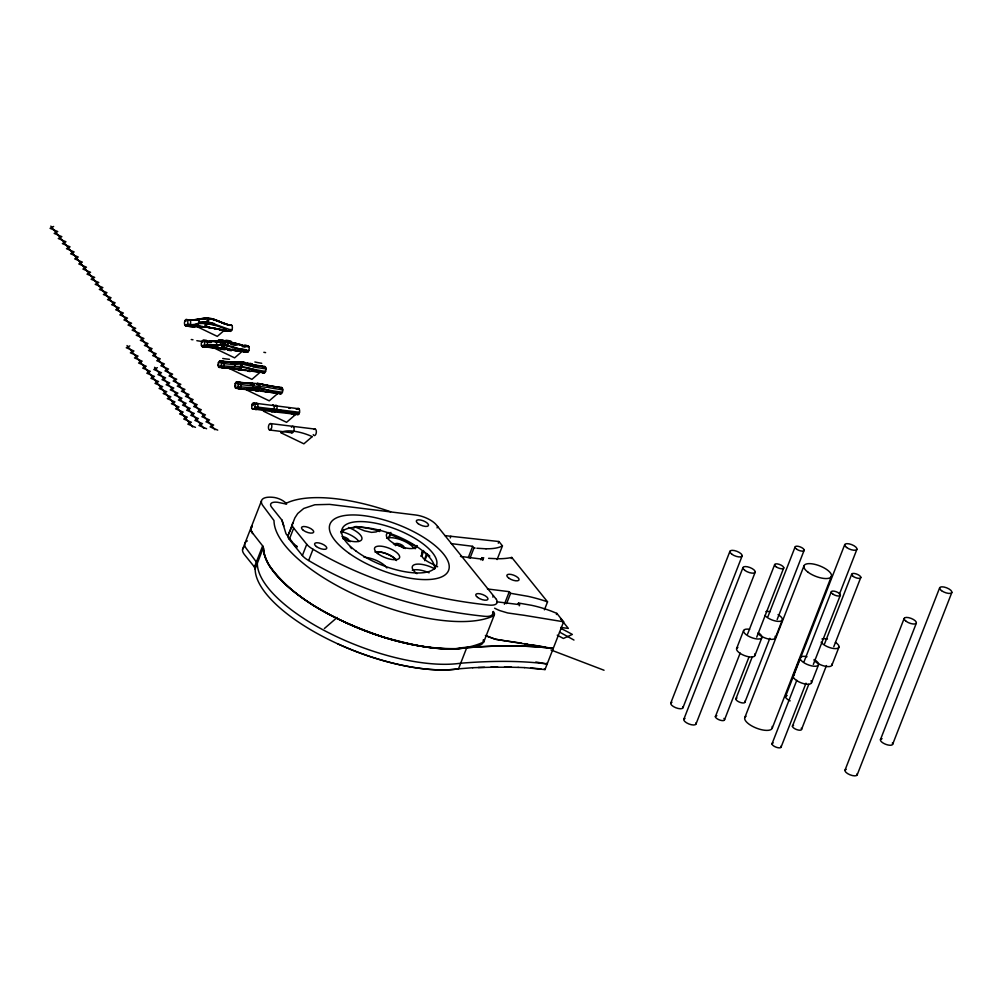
<?xml version="1.0" encoding="UTF-8"?>
<svg xmlns="http://www.w3.org/2000/svg" width="1002" height="1002" viewBox="0 0 1002 1002"><rect width="100%" height="100%" fill="white"/><g stroke="black" fill="none" stroke-linecap="round" stroke-linejoin="round"><path stroke-width="1.5" d="M232.264 368.36A1.641 0.839 -82.9 0 0 232.927 369.099A1.879 0.964 -82.9 0 0 233.353 368.911L233.654 368.548A6.463 3.307 -82.9 0 0 235.295 364.352L235.37 363.701A1.816 0.927 -82.9 0 0 235.357 363.2L230.948 363.037M494.374 614.74L483.741 642.006C452.716 656.31 415.667 645.488 384.054 637.322C341.344 622.593 296.279 602.928 269.062 565.191C266.106 559.705 263.739 554.043 263.351 547.743C263.488 553.993 265.931 559.88 269.062 565.191C280.059 582.362 296.88 594.75 313.826 605.596C357.338 631.398 407.376 649.822 458.528 648.595C463.212 646.039 485.256 649.208 483.377 639.739M209.744 340.918L226.264 341.181L242.196 344.951M235.483 343.298L225.538 340.768L222.669 349.097L225.851 341.669M483.741 642.006L483.553 640.09M492.646 612.047A16.32 6.225 21.3 0 1 484.004 616.255C422.481 609.792 362.023 592.27 308.641 560.519A16.32 6.225 21.3 0 1 302.379 555.546L289.302 539.339A16.32 6.225 21.3 0 1 288.513 534.354L291.82 526.827M288.513 534.354L294.876 517.871L297.744 513.487L303.731 508.477L314.853 504.757L329.545 504.382L415.88 515.028A16.32 6.225 21.3 0 1 436.321 524.86L495.627 598.457M252.028 404.633L253.343 404.583M205.949 327.065L209.456 318.31L193.461 320.076M221.367 348.871L222.594 349.022L225.888 341.106M239.992 363.438L240.33 362.574A1.303 0.664 -82.9 0 1 241.294 362.098L244.075 362.448A19.965 14.228 44.3 0 1 245.315 362.674L246.555 362.974A51.127 36.435 44.3 0 1 248.22 363.45L250.312 364.089A82.339 58.68 44.3 0 0 262.562 366.594L264.127 366.644M241.545 363.187L241.72 362.749A1.303 0.664 -82.9 0 1 242.684 362.273A1.303 0.664 -82.9 0 1 242.76 364.052L240.693 369.35A1.303 0.664 -82.9 0 1 240.029 369.988A1.303 0.664 -82.9 0 1 239.516 369.224M239.741 369.826L242.684 362.273M242.584 549.359L261.434 500.987M337.699 643.81A123.91 47.219 21.3 0 0 458.49 668.822A123.91 47.219 21.3 0 1 337.699 643.81A123.86 47.194 21.3 0 1 255.159 568.948L254.433 566.982L262.649 545.89L251.389 531.536L250.801 528.267L252.141 526.188A22.846 8.705 21.3 0 0 252.241 532.926M255.159 568.948L263.326 547.643M289.302 539.339L293.686 528.092A16.32 6.225 21.3 0 1 292.91 523.107M302.379 555.546L306.762 544.311L293.686 528.092M308.641 560.519L313.025 549.271A16.32 6.225 21.3 0 1 306.762 544.311M343.661 529.469L342.709 531.924A3.269 1.24 21.3 0 1 341.168 531.323M353.881 528.067L354.432 526.664L364.402 530.809L371.579 532.375L376.176 531.924L380.021 529.845A24.486 9.331 21.3 0 1 380.459 529.507M379.332 531.599L380.021 529.845M390.905 532.4L388.851 537.673A3.269 1.24 21.3 0 0 389.277 536.133M415.342 548.745L416.569 545.576M422.744 551.726L421.404 556.16M437.636 566.756A24.486 9.331 21.3 0 0 435.407 565.616C430.547 562.736 417.045 558.252 423.145 550.674M421.341 555.985L423.395 550.712A24.486 9.331 21.3 0 0 423.595 550.536M424.51 559.354L426.739 553.643M437.085 527.891L437.636 526.488M424.76 560.669L427.366 553.993M434.58 567.733L435.407 565.616M450.249 537.949L450.9 536.283L498.946 541.531L502.453 545.877L497.105 559.579M468.247 557.713L472.706 546.29L474.009 547.906L470.001 558.189M480.96 559.918L482.075 557.663M482.713 560.406L483.164 559.254L481.849 557.638M498.295 543.197L498.946 541.531M551.639 648.206C523.495 645.063 494.913 645.426 466.719 647.743L458.503 668.835L472.806 667.708M492.859 597.117L493.41 595.714M511.321 558.577L511.759 557.425L547.543 601.839L544.424 609.83M504.394 604.256L509.292 591.694L510.594 593.309L528.117 596.353A77.968 29.709 21.3 0 1 544.85 600.924L547.543 601.839M506.586 603.592L510.619 593.309M517.984 604.181L518.435 603.041L519.737 604.657L519.299 605.797M556.411 614.527L556.849 613.387L551.864 611.345A55.486 21.142 21.3 0 0 531.574 605.308L518.698 603.066M524.547 667.608L544.988 669.587L563.625 621.791L556.849 613.387M670.739 703.116L729.932 551.288M682.913 707.825L742.119 555.997M683.802 719.336L743.008 567.508M695.989 724.045L755.182 572.217M736.608 648.532L743.622 630.534M715.365 716.693L740.177 653.066M747.505 634.279L774.571 564.865M724.596 719.586L748.832 657.4M756.723 637.159L783.789 567.746M735.806 699.045L752.164 657.112M767.945 616.618L794.999 547.217M754.869 655.596L761.896 637.598M745.025 701.926L769.837 638.312M777.164 619.512L804.218 550.098M775.31 637.948L782.324 619.95M744.799 717.632L804.005 565.804M772.204 728.229L831.397 576.4M793.221 675.774L800.235 657.775M785.543 696.428L844.736 544.6M771.978 743.935L796.79 680.308M804.118 661.508L831.172 592.107M839.438 594.136L856.91 549.309M781.197 746.816L806.009 683.189M813.336 664.401L840.402 594.988M792.419 726.287L808.764 684.353M824.558 643.86L851.612 574.447M811.482 682.838L818.496 664.84M801.638 729.168L826.45 665.541M833.777 646.741L860.831 577.34M831.923 665.178L838.937 647.192M844.987 770.2L904.192 618.372M857.173 774.909L916.367 623.081M880.47 739.601L939.663 587.773M892.644 744.311L951.85 592.483M254.646 407.852A3.269 1.666 -82.9 0 0 253.819 402.804A3.269 1.666 -82.9 0 0 251.778 407.476A3.269 1.666 -82.9 0 0 254.646 407.852L299.247 413.212M252.141 526.188L250.75 529.519L252.767 533.615M215.593 341.494A6.075 3.106 -82.8 0 1 216.031 341.018L219.263 341.043M222.369 348.233L214.528 347.832A6.075 3.119 -83 0 0 216.069 345.364A6.075 3.106 -82.9 0 0 216.82 341.995A1.866 0.964 -82.9 0 0 216.833 341.494L216.708 341.056M277.592 393.623L269.237 400.838L246.104 389.703A28.043 10.684 21.3 0 1 259.055 388.2M377.253 553.455L378.981 551.964A13.051 4.972 21.3 0 1 396.504 560.569M324.372 628.517L337.186 617.445M502.453 545.877L499.998 546.992A55.486 21.142 21.3 0 1 486.008 548.758M53.62 226.477L50.1 228.331L57.715 231.562L54.208 233.416L61.823 236.66L58.304 238.514L65.919 241.745L62.412 243.599L70.027 246.843L66.508 248.696L74.123 251.928L70.616 253.782L78.231 257.026L74.712 258.879L82.339 262.111L78.82 263.964L86.435 267.208L82.915 269.062L90.543 272.293L87.024 274.147L94.639 277.391L91.132 279.245L98.747 282.476L95.228 284.33L102.843 287.574L99.336 289.415L106.951 292.659L103.431 294.513L111.047 297.757L107.54 299.598L115.155 302.842L111.635 304.696L119.263 307.927L115.744 309.781L123.359 313.025L119.852 314.878L127.467 318.11L123.947 319.964L131.563 323.208L128.056 325.061L135.671 328.293L132.151 330.146L139.766 333.39L136.259 335.244L143.875 338.476L140.355 340.329L147.97 343.573L144.463 345.427L152.079 348.658L148.559 350.512L156.187 353.756L152.667 355.61L160.282 358.841L156.775 360.695L164.391 363.939L160.871 365.793L168.486 369.024L164.979 370.878L172.595 374.122L169.075 375.975L176.69 379.207L173.183 381.061L180.798 384.305L177.279 386.158L184.907 389.39L181.387 391.243L189.002 394.487L185.483 396.341L193.11 399.573L189.591 401.426L197.206 404.67L193.699 406.524L201.314 409.755L197.795 411.609L205.41 414.853L201.903 416.707L209.518 419.938L205.999 421.792L213.614 425.036L210.107 426.877L217.722 430.121M129.809 345.89L126.302 347.744L133.917 350.988L130.398 352.842L138.025 356.073L134.506 357.927L142.121 361.171L138.614 363.025L146.229 366.256L142.71 368.11L150.325 371.354L146.818 373.207L154.433 376.439L150.914 378.293L158.529 381.537L155.022 383.378L162.637 386.622L159.118 388.475L166.733 391.707L163.226 393.561L170.841 396.805L167.321 398.658L174.949 401.89L171.43 403.743L179.045 406.987L175.538 408.841L183.153 412.072L179.634 413.926L187.249 417.17L183.742 419.024L191.357 422.255L187.837 424.109L195.453 427.353M157.352 367.646L153.845 369.5L161.46 372.731L157.94 374.585L165.568 377.829L162.048 379.683L169.664 382.914L166.157 384.768L173.772 388.012L170.252 389.866L177.868 393.097L174.361 394.951L181.976 398.195L178.456 400.048L186.071 403.28L182.564 405.134L190.18 408.378L186.66 410.219L194.288 413.463L190.768 415.316L198.383 418.548L194.864 420.402L202.492 423.646L198.972 425.499L206.587 428.731M222.369 348.696L213.99 347.907L221.48 348.896L224.398 340.655L225.262 340.768M237.073 361.897L234.43 362.048A1.816 0.927 -82.9 0 0 234.167 362.21L233.842 362.561A6.475 3.307 -82.9 0 0 233.441 363.162M511.759 557.425L510.081 557.788A77.968 29.709 21.3 0 1 497.806 558.753L488.588 558.339M190.605 320.152L200.124 319.099M195.716 319.788L208.14 318.148L204.471 326.877A29.183 7.027 15.6 0 0 202.241 326.665L189.528 325.926A32.841 7.903 15.6 0 1 187.85 325.75L186.773 325.562M200.65 318.987L190.13 320.264A26.453 20.791 56.3 0 1 189.629 320.214L187.161 319.663L187.812 319.876M199.573 318.987L207.301 318.072M199.06 319.187L197.407 319.5M200.112 318.861L208.654 318.21M200.65 318.749L205.022 318.06M263.388 547.856A123.86 47.194 21.3 0 0 345.928 622.718A123.91 47.219 21.3 0 0 466.719 647.743C495.426 645.476 524.585 644.887 553.204 648.494L552.59 647.743M460.695 663.211C489.402 660.932 518.56 660.356 547.18 663.963L546.566 663.199M235.295 364.352L241.72 363.914L250.575 366.181M194.526 319.901L189.942 320.014A26.929 21.305 57.4 0 1 189.428 319.964L189.541 320.101M193.499 320.114L192.321 320.152M235.332 363.025L237.424 362.837A59.895 40.03 38.9 0 1 238.651 362.899M238.576 362.749L247.431 363.851M216.282 340.83L224.398 340.655L221.229 348.884M472.681 667.72L484.505 667.332M215.205 342.058L225.3 342.12M260.257 383.866L257.251 383.541A29.271 20.842 44.3 0 0 256.261 383.528L237.649 382.313M478.242 667.507L497.769 667.144M205.585 318.022L206.738 318.047M237.862 386.747L257.689 388.05M199.886 321.867L210.307 322.657L229.207 329.407A21.743 10.283 25.7 0 0 230.235 329.533L232.001 329.758M237.411 362.473L233.842 362.561A50.388 42.034 -74.4 0 1 231.838 362.586M233.428 364.477L221.429 363.375M490.817 667.219L511.521 667.219M253.005 383.591L249.135 383.515M216.031 341.006L212.612 340.968M210.946 341.644L225.049 341.507M232.715 362.048L221.918 361.271M504.457 667.144L518.234 667.382M486.045 548.808L476.877 548.232M205.748 327.053L194.238 326.251M198.672 326.289L194.225 326.138M518.072 667.37L524.685 667.62M197.194 326.351L194.739 326.264M214.553 347.794L212.462 347.694M197.206 326.364L205.635 326.902M239.566 361.86L242.321 362.223M197.695 326.389L202.767 326.677M198.684 326.439L200.676 326.539M231.85 362.524L221.743 361.246M257.251 383.541L257.915 383.591M231.888 368.423L219.864 367.396M190.029 320.114L190.054 320.152A25.601 20.704 62.1 0 1 189.453 320.076L189.09 319.926M248.346 383.465L246.768 383.34M208.403 341.532L203.744 340.354M530.597 667.946L540.955 668.923M201.703 326.589L204.809 326.915M215.981 347.005L216.908 347.08M233.654 368.548L248.922 370.439M212.687 347.206L222.983 348.308M214.303 347.982L204.633 346.867M239.916 362.536L242.246 362.812M445.026 535.644L450.9 536.283M207.176 340.755L204.195 340.329M245.978 383.278L240.43 382.664M207.915 341.882L204.483 341.469M262.086 384.943L264.954 385.231M241.469 367.133L242.609 367.271A12.212 1.716 11.9 0 1 242.947 367.308L249.886 368.548M206.274 340.58L206.913 340.655M258.416 383.641L258.24 383.616A1.954 1.002 -82.9 0 0 256.8 384.33M231.224 325.237L229.921 325.011M231.262 325.274L230.36 325.136M230.811 325.324L230.097 325.024M206.512 340.956L206.85 340.993A67.635 48.209 44.3 0 0 216.62 340.893M230.974 325.124L231.875 325.45M483.791 557.863L482.45 557.713M187.625 325.663L187.787 325.675A52.868 14.642 17 0 0 194.125 326.076M223.747 341.344L226.527 341.682M206.187 340.655L205.41 340.48M261.535 391.256L263.739 391.506A84.356 4.296 5.4 0 1 272.394 392.533L279.984 393.473M209.568 318.486L216.294 320.302M209.831 318.523L214.102 319.3L223.208 323.233M242.772 362.173L244.964 362.536M223.972 362.448L221.179 362.098M288.814 408.215L289.904 408.353M475.148 548.044L474.497 547.969M226.314 340.893L225.575 341.106M247.745 345.828L246.868 345.728M206.6 341.369L205.911 341.281M248.509 346.579L244.764 346.066M211.046 347.03L207.527 346.579M239.992 350.625L223.17 348.208M205.886 347.093L202.191 346.554M242.522 362.148L241.732 362.048M241.983 362.787L243.524 362.987M259.819 383.816L279.395 387.511M257.94 388.075L260.207 388.35M257.126 408.766L298.872 413.964M230.297 325.274L229.608 325.187A26.453 20.791 56.3 0 1 229.095 325.111L223.797 323.608M228.469 330.748L229.533 330.873M228.932 330.923L228.193 330.785M226.176 341.757L242.108 345.515M226.014 342.208L237.574 344.851M226.264 342.233L225.475 342.133M247.181 346.016L244.839 345.452M221.329 347.519L222.807 347.707M264.503 371.279L265.568 371.416M281.549 389.69L282.777 389.841M208.591 322.318C202.279 320.79 196.555 325.412 190.255 324.56A21.743 10.283 25.7 0 1 189.228 324.435L187.462 324.21M206.174 326.965L207.013 327.04M206.187 327.103L206.863 327.053M228.13 330.698L229.182 330.835M225.4 341.081L224.686 340.993M246.267 345.565L247.92 345.853L245.578 345.477M248.859 346.617L245.565 346.567M248.809 350.612L237.086 348.333A63.377 24.336 21.4 0 1 234.906 347.694L223.484 345.126L216.081 345.377A63.377 24.273 21.5 0 1 214.491 345.502L204.283 345.076M223.509 348.37L236.021 350.625M223.421 348.37L222.544 348.258M242.609 351.589L244.651 351.589M264.49 367.496L265.718 367.646A3.269 1.666 -82.9 0 1 265.254 372.068A3.269 1.666 -82.9 0 1 262.937 372.256M264.152 371.241L252.016 368.999M241.131 370.001L247.719 370.753A82.339 4.171 5.4 0 1 260.345 372.256L262.624 372.531M280.56 387.486L278.832 387.273M282.176 387.849L280.923 387.536M236.071 386.096L234.856 385.945M282.389 392.283L268.098 390.104A40.08 15.343 21.4 0 1 265.618 389.527L260.47 388.388M279.157 393.535L266.908 391.92M189.203 320.064L188.576 319.863M198.672 322.694L214.027 324.598M206.5 326.978L225.012 330.347A32.841 7.903 15.6 0 0 226.815 330.597L227.892 330.798M186.673 325.625L187.186 325.688M227.855 330.748L226.753 330.522A52.868 14.629 17 0 1 219.35 329.207L212.662 327.955M220.503 344.174L222.795 344.463M201.665 341.832L202.905 341.983M220.089 344.124L227.767 345.076M222.983 347.732L224.11 347.869M201.615 345.828L202.842 345.991M223.246 348.809L232.79 350.199A67.622 3.444 5.4 0 1 243.661 351.464L243.962 351.502M223.684 348.859L239.879 351.251M246.141 351.376L244.738 351.201M201.878 346.266L204.32 346.567M223.722 349.159L222.682 349.034M244.112 351.777L246.229 351.79M246.98 352.216L244.638 351.84M246.717 352.103L243.536 351.777M264.879 366.607L262.975 366.381M265.355 366.982L262.574 366.632M219.601 361.108L221.855 361.384M264.152 367.458L262.925 367.296M265.956 368.924L253.155 366.932M218.636 367.058L219.876 367.22M220.039 367.233L221.417 367.408A83.792 4.246 5.4 0 1 232.514 368.849L238.601 369.675M262.649 372.719L264.39 372.932M238.777 369.7L240.868 369.963M263.163 372.606L251.627 370.878M238.138 382.213L254.521 384.004M278.606 387.411L280.773 387.674M235.245 383.503L236.485 383.653M281.211 389.653L268.586 387.599M236.885 388.275L238.451 388.463M235.457 387.937C245.152 390.793 255.435 388.275 265.004 391.456M258.078 390.843L255.723 390.555M297.456 408.578L299.034 408.778M252.479 403.668L254.057 403.869M251.84 405.322L253.068 405.472M299.51 412.31L254.984 406.774M256.261 408.666L254.333 408.428M270.665 423.583L315.192 429.119M269.588 430.008L291.858 432.776M451.263 543.623L472.28 546.24M460.494 556.436L482.739 559.204M487.435 588.963L508.866 591.631M496.679 601.789L519.324 604.607M560.644 627.452L568.347 628.404L560.506 618.685M208.679 322.331L214.541 323.608M184.856 320.978L186.096 321.128M206.8 327.178L219.463 329.395M185.007 325.337L185.783 325.5M226.339 344.901L227.354 345.026M201.465 345.44L202.692 345.59M202.454 346.667L204.208 346.892M262.562 366.456L251.577 364.978M220.352 361.071L223.609 361.785A83.792 59.719 44.3 0 0 235.057 362.336L235.144 362.423M218.423 362.624L219.663 362.787M218.035 365.116L219.25 365.267M221.041 365.868L240.167 366.97A12.212 1.716 11.9 0 1 240.505 367.008L241.031 367.07M236.397 382L237.962 382.188M238.251 384.305L266.632 387.311M238.238 388.288L242.972 388.876A87.086 4.434 5.4 0 1 250.588 389.866M279.32 393.561L280.71 393.723M297.106 408.54L254.408 403.13M296.129 409.104L297.018 409.217A3.269 1.666 -82.9 0 1 299.297 409.204A3.269 1.666 -82.9 0 1 299.022 413.701A3.269 1.666 -82.9 0 1 296.667 414.139M255.097 403.994L255.272 404.019A3.269 1.666 -82.9 0 1 257.652 404.269A3.269 1.666 -82.9 0 1 257 408.941A3.269 1.666 -82.9 0 1 254.658 408.277M296.842 414.402L272.005 411.584M507.162 641.13L553.204 648.494A24.737 9.431 21.3 0 0 552.002 648.269L551.826 648.244M485.381 635.506L495.627 639.301L509.304 641.405A175.212 66.771 21.3 0 1 513.325 641.944L521.629 643.196M185.483 325.512L186.535 325.65M185.658 325.537L186.372 325.625M246.354 345.665L244.576 345.339M205.034 346.254L204.395 346.178A3.269 1.666 -82.9 0 0 206.7 346.153A3.269 1.666 -82.9 0 0 207.239 341.732A3.269 1.666 -82.9 0 0 205.022 341.156M262.812 366.356L252.153 364.465M271.667 411.546L252.228 408.741M278.669 387.26L266.87 385.469M256.324 404.157L257.389 404.294M505.146 640.879L494.85 639.113L486.008 635.819M210.245 318.548L227.254 324.598M187.712 319.964L188.764 320.101M250.25 389.227A2.405 1.227 -82.9 0 0 250.563 389.853L252.704 390.154A32.477 1.653 5.4 0 0 261.547 391.256M245.978 345.865L245.816 345.84A67.635 48.209 44.3 0 1 235.483 343.235M207.815 327.278L210.821 327.767M210.495 318.586L211.247 318.523M235.144 349.548L232.602 349.159M209.005 327.454L218.874 329.27M273.007 386.609L273.822 386.734M524.447 643.647L527.641 644.173M531.235 644.762L544.775 647.042M535.807 662.009L547.18 663.963M563.625 621.791L523.971 615.266A175.876 67.021 21.3 0 0 519.788 614.702L507.638 612.948L499.898 610.631A21.743 8.292 21.3 0 1 494.625 608.201M550.311 647.993L553.204 648.494M261.372 384.017L262.048 384.142M229.02 324.999L211.222 318.536M218.248 329.144L209.668 327.466A29.183 7.027 15.6 0 0 207.226 327.241M255.76 366.118L252.341 365.342M268.974 385.858L269.776 386.02M231.287 342.546L238.601 344.2M262.399 384.217L263.426 384.455M227.128 324.498L228.907 324.861A26.929 21.305 57.4 0 0 229.408 324.936L229.496 325.036A25.601 20.704 62.1 0 1 228.919 324.961M267.359 385.482L268.16 385.67M212.399 318.811L226.69 324.46M246.805 363.764L248.383 364.202M249.874 363.876L247.557 363.2M248.709 364.24L250.663 364.866A39.065 27.505 42.1 0 0 252.329 365.292M550.962 649.972L604.043 670.25M224.911 323.859L223.221 323.383M216.357 320.177L219.764 321.717M222.594 322.957L219.726 321.68M559.504 632.049L573.971 640.053M557.262 635.18L563.412 638.462L572.342 634.441L570.363 633.339A76.315 29.083 21.3 0 0 561.133 628.592M313.025 549.271C366.406 581.022 426.865 598.545 488.387 605.008A16.32 6.225 21.3 0 0 495.777 598.632M422.305 552.315L422.368 554.657L421.203 556.335A24.486 9.331 21.3 0 0 422.243 551.664M350.224 547.017L350.888 547.631M351.176 547.919L351.752 548.595M234.969 362.198L237.349 362.098A51.127 36.435 44.3 0 1 238.902 362.023L240.079 362.023A19.965 14.228 44.3 0 1 241.294 362.098A1.303 0.664 -82.9 0 1 241.369 363.876L239.303 369.174A1.303 0.664 -82.9 0 1 238.651 369.826A1.303 0.664 -82.9 0 1 238.138 369.112M544.374 668.822L544.988 669.587M50.826 226.126L214.942 429.77M154.571 367.296L203.807 428.393M127.029 345.552L192.672 427.002M254.433 566.982L244.538 554.707A22.846 8.705 21.3 0 1 243.924 547.28M281.762 519.825L285.996 533.74L294.976 545.539A3.269 1.24 21.3 0 0 297.218 547.004M262.649 545.89L263.2 547.267L262.9 546.441M254.646 567.445L255.097 568.735M283.854 526L282.101 520.326L271.742 507.388A13.051 4.972 21.3 0 1 277.654 502.29L286.572 504.119A9.845 3.757 21.3 0 0 272.594 497.293A22.846 8.705 21.3 0 0 263.401 506.348L274.009 520.577A123.86 47.194 21.3 0 0 361.684 597.731A123.86 47.194 21.3 0 0 492.959 616.117A13.051 4.972 21.3 0 0 493.31 611.445M286.046 503.33A118.787 45.265 21.3 0 1 390.605 511.759M296.93 546.14A6.526 2.492 21.3 0 1 293.448 543.635M466.719 647.743A123.91 47.219 21.3 0 1 345.915 622.718M340.83 532.901A50.588 19.276 21.3 0 1 392.621 534.379A50.588 19.276 21.3 0 1 434.743 568.222M355.61 526.501A63.652 24.261 21.3 0 1 379.72 531.185M389.628 534.392A63.652 24.261 21.3 0 1 416.782 547.117M423.683 551.538A63.652 24.261 21.3 0 1 429.795 556.097M374.898 551.964A13.377 5.098 21.3 0 1 396.304 559.943M342.033 536.571A4.897 1.866 21.3 0 1 347.807 538.813A4.897 1.866 21.3 0 1 348.157 541.431M394.938 544.675A4.897 1.866 21.3 0 1 400.637 544.349A4.897 1.866 21.3 0 1 403.255 548.282M395.565 545.639A4.897 1.866 21.3 0 1 395.339 545.389M386.559 538.124A16.32 6.225 21.3 0 1 401.414 539.978A16.32 6.225 21.3 0 1 414.102 548.582M412.298 570.276A16.32 6.225 21.3 0 1 429.132 572.818M341.093 531.523A16.32 6.225 21.3 0 1 358.854 541.493M393.435 543.873A16.32 6.225 21.3 0 1 405.397 548.532M342.809 538.262A16.32 6.225 21.3 0 1 350.287 541.681M348.508 527.49A16.32 6.225 21.3 0 1 361.709 539.564A16.32 6.225 21.3 0 1 342.859 538.6M364.039 557.25A16.32 6.225 21.3 0 1 386.922 567.984M416.932 573.683A16.32 6.225 21.3 0 1 415.116 564.452A16.32 6.225 21.3 0 1 434.793 568.898M417.057 545.576A16.32 6.225 21.3 0 1 397.068 545.063A16.32 6.225 21.3 0 1 388.751 532.5M460.682 663.199A123.885 47.207 21.3 0 1 332.138 634.504A123.885 47.207 21.3 0 1 257.326 563.312L246.73 549.083A22.846 8.705 21.3 0 1 247.381 540.892M775.097 636.32A9.795 3.732 21.3 0 1 769.323 639.163A9.795 3.732 21.3 0 1 757.825 633.377M778.04 614.627A9.795 3.732 21.3 0 1 779.331 621.378A9.795 3.732 21.3 0 1 764.852 615.378M765.879 611.621A9.795 3.732 21.3 0 1 770.037 611.671M754.669 653.968A9.795 3.732 21.3 0 1 744.373 655.533A9.795 3.732 21.3 0 1 737.898 647.43M758.376 632.763A9.795 3.732 21.3 0 1 758.89 639.025A9.795 3.732 21.3 0 1 744.837 633.514A9.795 3.732 21.3 0 1 749.609 629.319M831.898 663.988A9.795 3.732 21.3 0 1 825.109 666.242A9.795 3.732 21.3 0 1 814.125 660.18M835.418 642.345A9.795 3.732 21.3 0 1 835.255 648.632A9.795 3.732 21.3 0 1 821.139 642.182M821.953 639.013A9.795 3.732 21.3 0 1 827.477 639.063M811.019 680.771A9.795 3.732 21.3 0 1 801.412 682.938A9.795 3.732 21.3 0 1 794.498 674.659M814.213 659.516A9.795 3.732 21.3 0 1 815.753 666.242A9.795 3.732 21.3 0 1 801.312 660.619A9.795 3.732 21.3 0 1 807.036 656.711M695.839 722.956A6.526 2.492 21.3 0 1 688.675 723.882A6.526 2.492 21.3 0 1 685.017 718.484M682.775 706.748A6.526 2.492 21.3 0 1 675.611 707.663A6.526 2.492 21.3 0 1 671.954 702.277M790.152 700.861A6.526 2.492 21.3 0 1 787.146 695.513M892.344 742.945A6.526 2.492 21.3 0 1 889.538 745.237A6.526 2.492 21.3 0 1 881.697 741.994A6.526 2.492 21.3 0 1 882.086 738.687M857.023 773.832A6.526 2.492 21.3 0 1 849.859 774.746A6.526 2.492 21.3 0 1 846.202 769.361M772.166 726.437A14.692 5.599 21.3 0 1 756.51 728.166A14.692 5.599 21.3 0 1 746.052 716.28M723.932 718.409A4.897 1.866 21.3 0 1 722.63 720.626A4.897 1.866 21.3 0 1 716.392 718.209A4.897 1.866 21.3 0 1 716.843 715.666M744.774 701.25A4.897 1.866 21.3 0 1 742.657 702.953A4.897 1.866 21.3 0 1 736.821 700.561A4.897 1.866 21.3 0 1 736.958 698.043M801.199 728.241A4.897 1.866 21.3 0 1 799.533 730.207A4.897 1.866 21.3 0 1 793.534 727.878A4.897 1.866 21.3 0 1 793.571 725.285M780.946 746.139A4.897 1.866 21.3 0 1 778.83 747.83A4.897 1.866 21.3 0 1 772.993 745.438A4.897 1.866 21.3 0 1 773.131 742.933M263.451 367.233A3.269 1.666 -82.9 0 1 265.705 367.621M251.565 365.029A49.637 43.524 -73.1 0 1 250.212 364.728M243.511 363.25A38.126 31.926 75 0 1 244.738 363.526M252.203 363.889A62.976 52.993 64.6 0 1 249.949 363.263M245.027 363.488A46.054 33.316 47.1 0 1 247.557 364.202M261.735 363.288A110.42 68.324 35.1 0 1 254.859 361.972M247.444 364.064A59.895 39.692 39.5 0 1 248.721 364.465M253.18 366.494A35.333 28.582 48.7 0 1 250.638 365.717M248.809 368.761A33.129 2.605 10.7 0 1 250.663 369.149M247.782 371.178A35.283 7.227 5.3 0 1 250.224 371.554M221.567 362.248A3.269 1.666 -82.9 0 1 223.859 362.198A3.269 1.666 -82.9 0 1 223.646 366.607A3.269 1.666 -82.9 0 1 221.329 367.283M239.916 362.724A38.126 32.177 74.5 0 0 237.424 362.611A46.054 33.843 45.8 0 1 239.766 362.636M234.506 361.847A63.852 51.19 68 0 1 232.689 361.847M234.531 362.023A1.703 0.864 -82.9 0 1 235.295 362.987M229.496 359.305A110.42 68.311 35.1 0 1 222.732 358.478M235.245 364.227A35.283 25.701 57.1 0 1 233.391 364.315M230.159 368.786A35.233 4.384 -2.5 0 1 231.888 368.886M227.366 331.086A50.363 12.863 16 0 1 219.801 329.833M227.492 331.311A52.755 15.644 17.5 0 1 219.25 329.858M230.034 325.399A3.269 1.666 -82.9 0 1 232.389 327.767A3.269 1.666 -82.9 0 1 229.846 331.199M229.37 330.597A3.269 1.666 -82.9 0 1 229.195 330.184M227.329 331.036A50.513 12.863 16 0 1 219.764 329.783M188.326 320.164A3.269 1.666 -82.9 0 1 190.48 321.053A3.269 1.666 -82.9 0 1 189.779 325.437A3.269 1.666 -82.9 0 1 187.524 325.187M188.514 326.226A50.363 12.75 16.2 0 0 194.902 326.627A50.513 12.75 16.2 0 1 188.464 326.176M195.578 326.765A52.755 15.468 17.8 0 1 188.677 326.439M199.072 319.337A5.536 2.831 -82.9 0 1 198.246 323.458A5.987 3.056 -82.9 0 1 196.492 326.214M197.857 320.227A5.536 2.831 -83.1 0 1 198.922 319.137M196.204 325.85A5.987 3.069 -82.9 0 1 196.242 325.074M273.847 411.409A2.605 1.34 -82.9 0 0 276.026 410.895L276.715 409.129A2.605 1.34 -82.9 0 0 276.602 405.635A2.605 1.34 -82.9 0 0 274.711 406.336M271.229 411.371A2.605 1.34 -82.9 0 0 273.245 410.544L273.934 408.778A2.605 1.34 -82.9 0 0 273.984 405.61A2.605 1.34 -82.9 0 0 272.369 405.296M280.147 388.3A3.269 1.666 -82.9 0 1 282.439 388.288A3.269 1.666 -82.9 0 1 282.201 392.709A3.269 1.666 -82.9 0 1 279.871 393.323M256.7 390.229A1.954 1.002 -82.9 0 0 258.391 389.991L259.769 386.446A1.954 1.002 -82.9 0 0 259.706 383.891A1.954 1.002 -82.9 0 0 258.328 384.217M258.842 385.645A32.402 6.125 0.5 0 1 258.428 385.595M265.254 384.943A47.67 19.526 -5.3 0 1 267.183 385.194M267.146 386.935A43.211 13.715 0.4 0 1 269.15 387.235M259.192 388.363A28.043 10.546 21.1 0 1 277.516 393.711M266.895 392.095A43.161 36.711 61.4 0 1 264.991 391.644M238.288 383.29A3.269 1.666 -82.9 0 1 240.655 383.014A3.269 1.666 -82.9 0 1 240.442 387.536A3.269 1.666 -82.9 0 1 238.063 388.024M250.563 389.853A2.405 1.227 -82.9 0 0 251.803 389.878A2.906 1.49 -83 0 0 252.053 389.553A6.45 3.307 -83 0 0 252.83 388.037M255.36 390.191A1.954 1.002 -82.9 0 0 257 389.816L258.378 386.284A1.954 1.002 -82.9 0 0 258.253 383.616M253.581 384.906A32.402 6.137 0.5 0 1 251.565 384.53M252.842 388.037A6.789 3.494 -83 0 0 253.318 386.459A2.906 1.49 -82.9 0 0 253.443 385.682A2.405 1.227 -82.9 0 0 251.752 383.591A2.906 1.478 -82.8 0 0 251.515 383.904A6.45 3.294 -82.8 0 0 251.289 384.28M246.93 346.166A3.269 1.666 -82.9 0 1 249.06 347.18A3.269 1.666 -82.9 0 1 248.308 351.539A3.269 1.666 -82.9 0 1 246.066 351.214M226.076 348.045A54.672 0.701 7.3 0 1 225.137 347.919M235.896 345.427A56.914 9.607 12.9 0 1 230.723 344.5M248.12 351.852A57.891 32.816 31.4 0 1 239.102 350.45M245.002 347.08A54.659 36.874 40.4 0 1 242.284 346.567M245.039 346.429A55.035 38.99 44 0 1 242.346 345.966M246.141 349.773A82.44 51.728 35.8 0 1 239.791 348.846M225.913 340.242A50.989 29.196 31.1 0 1 230.848 341.043M228.494 344.049A79.559 6.776 10 0 1 227.153 343.849M227.617 350.136A50.989 8.342 13.2 0 1 231.349 350.75M263.852 352.303A55.035 2.43 5.5 0 1 265.605 352.616M204.709 346.617A67.622 3.444 5.4 0 1 213.902 347.857M201.878 341.444A56.914 9.557 13 0 1 196.843 340.68M218.386 345.978A57.891 32.878 31.3 0 1 210.883 346.717M211.297 342.496A54.659 37.024 40 0 1 208.717 342.446M210.019 341.77A55.035 39.078 43.8 0 1 207.427 341.669M214.628 344.738A82.44 51.778 35.8 0 1 208.754 344.801M218.486 339.803A50.989 28.883 31.8 0 1 223.045 339.941M192.96 339.753A79.559 6.726 10 0 1 191.257 339.515M221.079 349.235A50.989 8.655 12.6 0 1 225.049 349.711M226.427 347.995A55.035 2.505 5.6 0 1 227.717 348.295M314.165 429.445A3.269 1.666 -82.9 0 1 316.231 430.584A3.269 1.666 -82.9 0 1 315.467 434.881A3.269 1.666 -82.9 0 1 313.25 434.592M291.444 427.228A3.269 1.666 -82.9 0 1 293.749 427.165A3.269 1.666 -82.9 0 1 293.523 431.599A3.269 1.666 -82.9 0 1 291.181 432.225M225.663 329.17L217.309 336.384L194.175 325.262A28.043 10.684 21.3 0 1 225.663 329.17M242.972 350.662L234.618 357.864L211.485 346.742A28.043 10.684 21.3 0 1 242.972 350.662M260.282 372.143L251.928 379.357L228.794 368.222A28.043 10.684 21.3 0 1 260.282 372.143M294.914 415.104L286.559 422.318L263.426 411.183A28.043 10.684 21.3 0 1 294.914 415.104M312.236 436.609L303.882 443.823L280.748 432.689A28.043 10.684 21.3 0 1 312.236 436.609M508.69 578.066A6.526 2.492 21.3 0 0 518.923 580.133A6.526 2.492 21.3 0 0 511.245 574.459A6.526 2.492 21.3 0 0 508.69 578.066M349.422 553.517A63.652 24.261 21.3 0 0 447.994 571.628A63.652 24.261 21.3 0 0 370.427 516.681A63.652 24.261 21.3 0 0 349.422 553.517M356.224 551.238A50.588 19.276 21.3 0 0 435.532 567.282A50.588 19.276 21.3 0 0 376.088 523.307A50.588 19.276 21.3 0 0 356.224 551.238M477.591 597.417A6.526 2.492 21.3 0 0 487.824 599.484A6.526 2.492 21.3 0 0 480.158 593.81A6.526 2.492 21.3 0 0 477.591 597.417M418.147 523.645A6.526 2.492 21.3 0 0 428.38 525.712A6.526 2.492 21.3 0 0 420.702 520.038A6.526 2.492 21.3 0 0 418.147 523.645M316.407 546.553A6.526 2.492 21.3 0 0 326.639 548.62A6.526 2.492 21.3 0 0 318.974 542.946A6.526 2.492 21.3 0 0 316.407 546.553M303.343 530.334A6.526 2.492 21.3 0 0 313.576 532.4A6.526 2.492 21.3 0 0 305.911 526.726A6.526 2.492 21.3 0 0 303.343 530.334M378.343 553.956A13.377 5.098 21.3 0 0 399.322 558.189A13.377 5.098 21.3 0 0 383.603 546.566A13.377 5.098 21.3 0 0 378.343 553.956M744.824 570.376A6.526 2.492 21.3 0 0 755.057 572.443A6.526 2.492 21.3 0 0 747.392 566.769A6.526 2.492 21.3 0 0 744.824 570.376M731.761 554.156A6.526 2.492 21.3 0 0 741.994 556.223A6.526 2.492 21.3 0 0 734.328 550.549A6.526 2.492 21.3 0 0 731.761 554.156M846.565 547.468A6.526 2.492 21.3 0 0 856.798 549.534A6.526 2.492 21.3 0 0 849.12 543.861A6.526 2.492 21.3 0 0 846.565 547.468M941.492 590.641A6.526 2.492 21.3 0 0 951.725 592.708A6.526 2.492 21.3 0 0 944.047 587.034A6.526 2.492 21.3 0 0 941.492 590.641M906.008 621.24A6.526 2.492 21.3 0 0 916.241 623.307A6.526 2.492 21.3 0 0 908.576 617.633A6.526 2.492 21.3 0 0 906.008 621.24M808.1 572.255A14.692 5.599 21.3 0 0 831.134 576.914A14.692 5.599 21.3 0 0 813.874 564.139A14.692 5.599 21.3 0 0 808.1 572.255M776.249 566.881A4.897 1.866 21.3 0 0 783.727 568.109A4.897 1.866 21.3 0 0 777.552 563.926A4.897 1.866 21.3 0 0 776.249 566.881M796.69 549.234A4.897 1.866 21.3 0 0 804.168 550.461A4.897 1.866 21.3 0 0 797.993 546.278A4.897 1.866 21.3 0 0 796.69 549.234M853.303 576.476A4.897 1.866 21.3 0 0 860.781 577.703A4.897 1.866 21.3 0 0 854.593 573.507A4.897 1.866 21.3 0 0 853.303 576.476M832.862 594.123A4.897 1.866 21.3 0 0 840.34 595.351A4.897 1.866 21.3 0 0 834.165 591.167A4.897 1.866 21.3 0 0 832.862 594.123M187.374 324.448A3.269 1.666 -82.9 0 0 186.597 319.362A3.269 1.666 -82.9 0 0 184.518 323.972A3.269 1.666 -82.9 0 0 187.374 324.448M220.928 366.118A3.269 1.666 -82.9 0 0 220.177 361.021A3.269 1.666 -82.9 0 0 218.085 365.617A3.269 1.666 -82.9 0 0 220.928 366.118M237.75 386.997A3.269 1.666 -82.9 0 0 236.998 381.887A3.269 1.666 -82.9 0 0 234.894 386.484A3.269 1.666 -82.9 0 0 237.75 386.997M204.183 345.314A3.269 1.666 -82.9 0 0 203.406 340.217A3.269 1.666 -82.9 0 0 201.327 344.838A3.269 1.666 -82.9 0 0 204.183 345.314M271.329 428.681A3.269 1.666 -82.9 0 0 270.578 423.558A3.269 1.666 -82.9 0 0 268.473 428.142A3.269 1.666 -82.9 0 0 271.329 428.681"/></g></svg>
